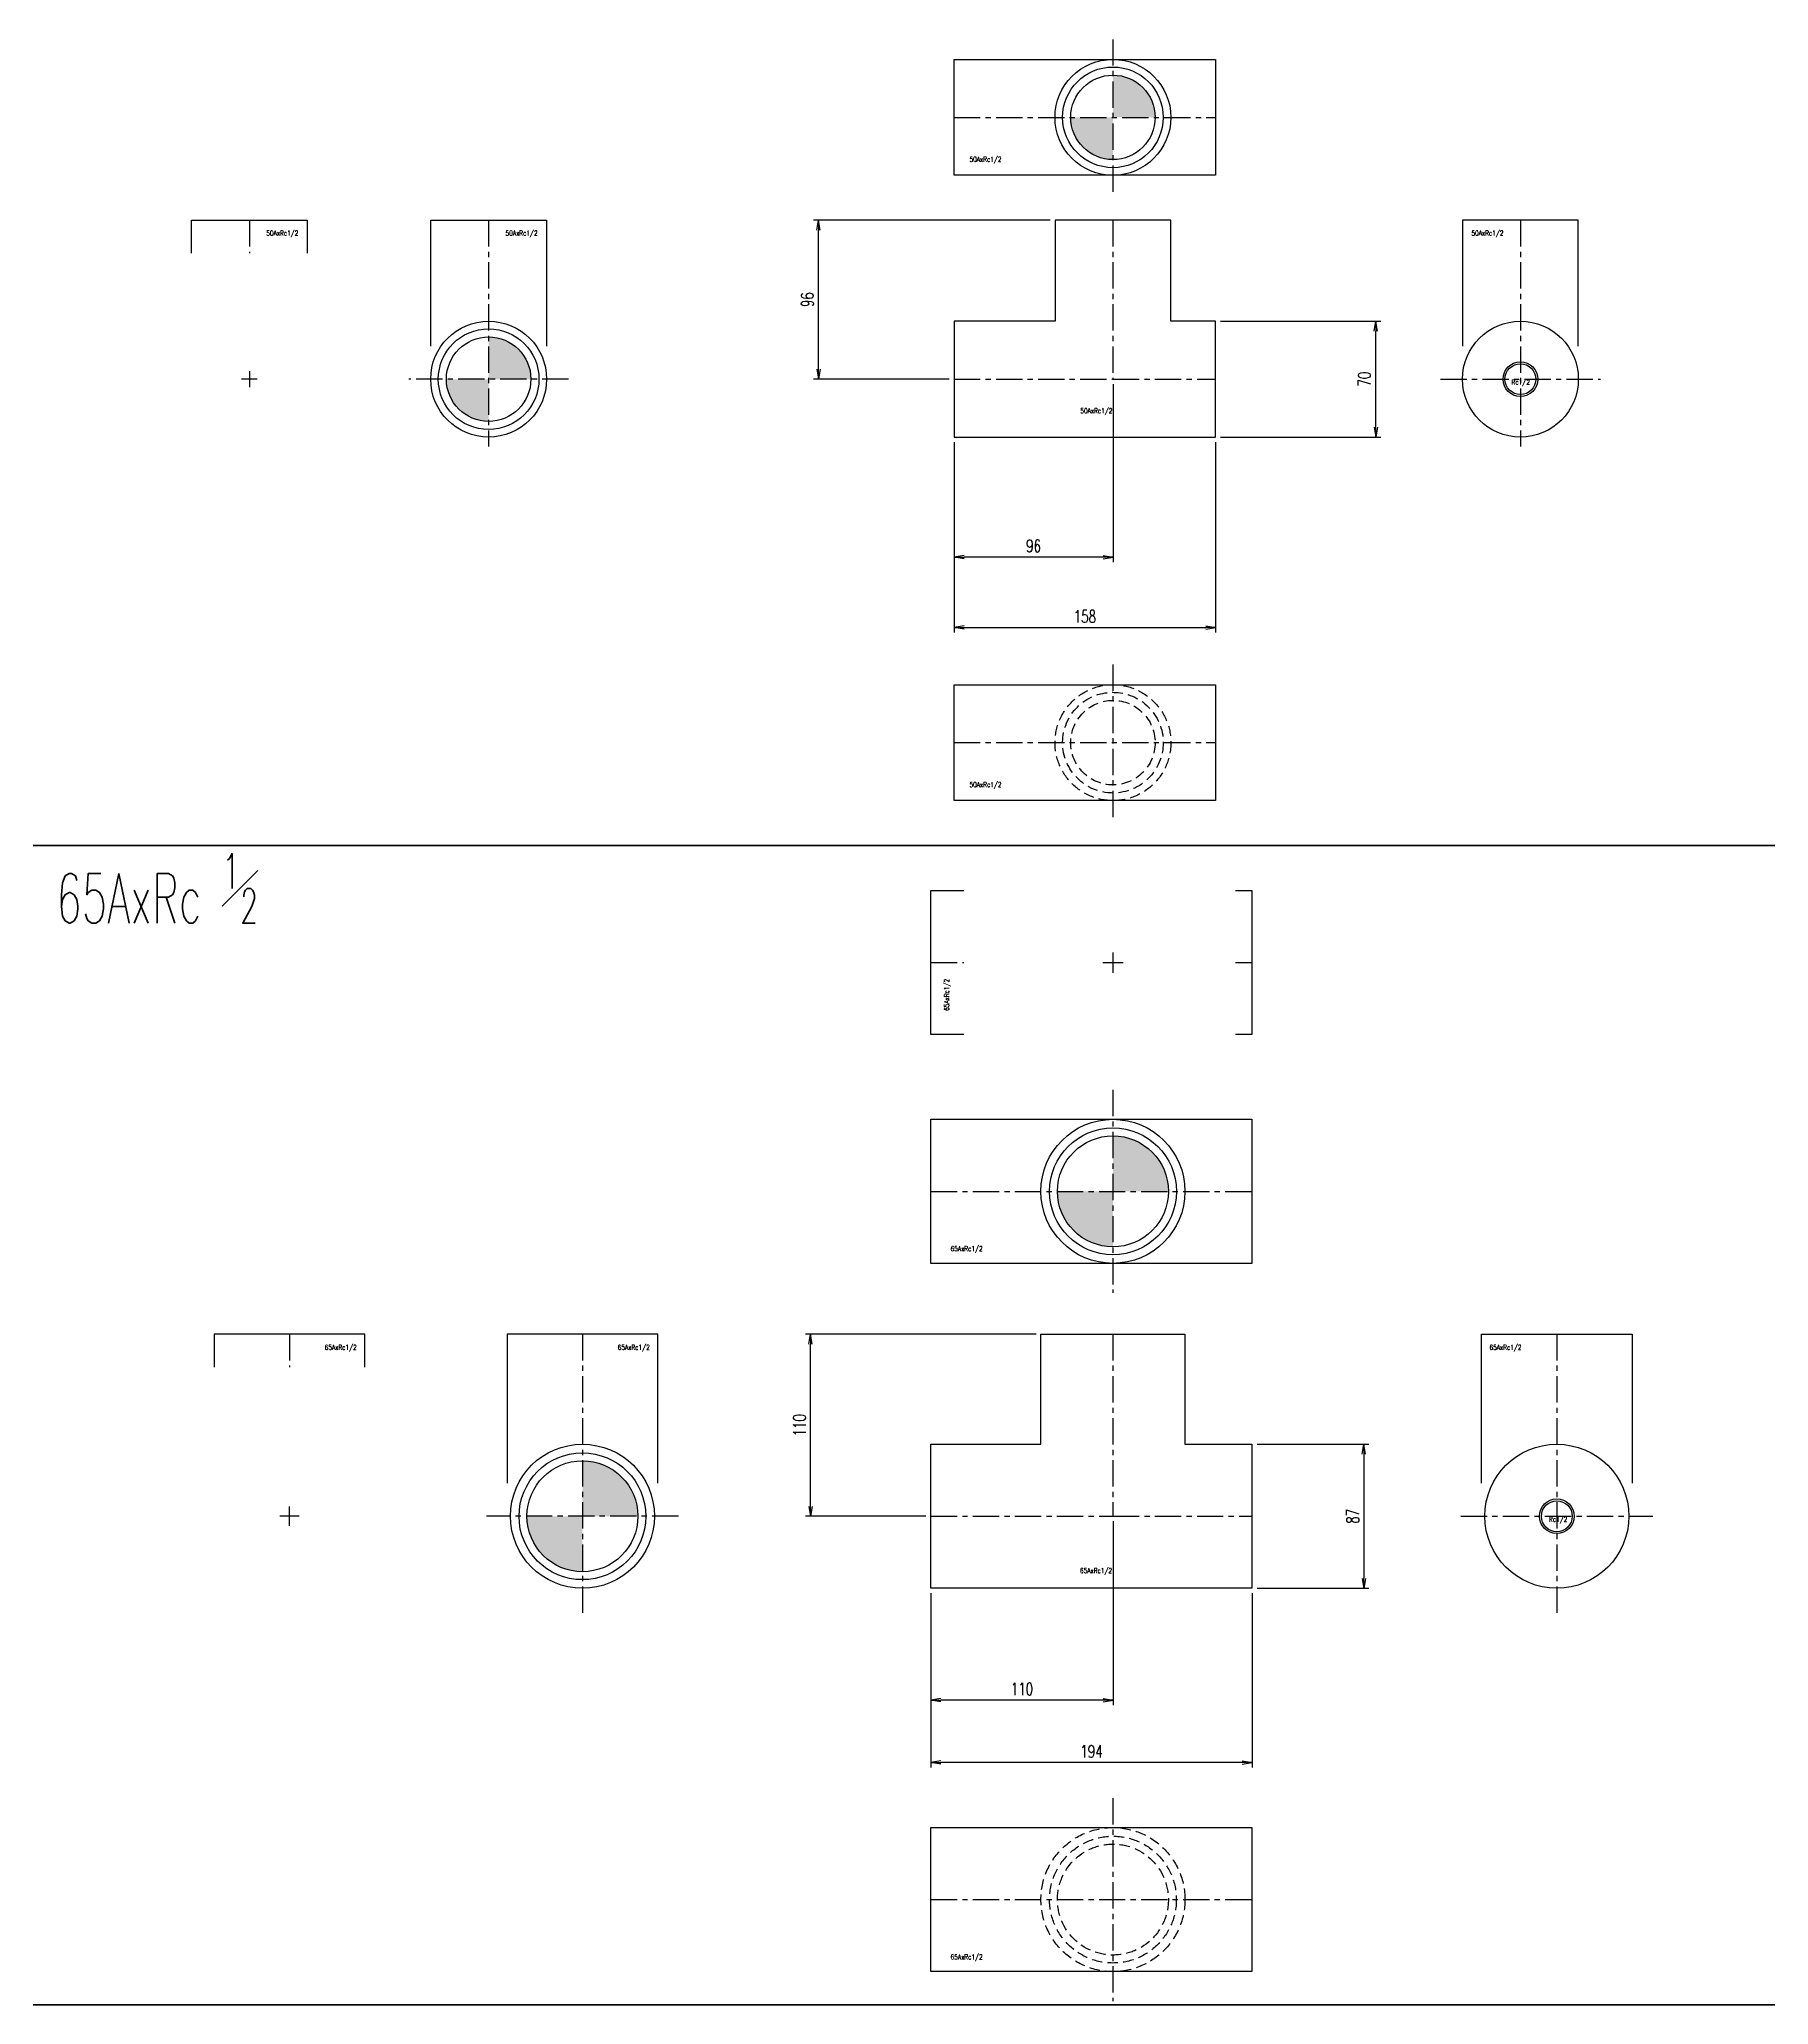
# Model space of a CAD drawing. Header units: millimetres. Extents: x 1711 to 90196, y -23291 to 8516.
# Drawn here: x 63878 to 64923, y -1752 to -566 of the extents above; entities that cross this region are included whole.
import ezdxf
from ezdxf.enums import TextEntityAlignment as Align

# ---------------------------------------------------------------- set-up
doc = ezdxf.new("R2010")
doc.units = ezdxf.units.MM
doc.header["$PDMODE"] = 35
doc.linetypes.add('CENTER', pattern=[50.8, 31.75, -6.35, 6.35, -6.35])
doc.linetypes.add('HIDDEN', pattern=[9.525, 6.35, -3.175])
doc.layers.add('line', color=153, linetype='Continuous', lineweight=50)
for name, color, linetype in [('寸法', 2, 'Continuous'), ('配管-CVP', 4, 'Continuous'), ('＃配管（PVC)', 21, 'Continuous')]:
    doc.layers.add(name, color=color, linetype=linetype)
doc.styles.add('kpk', font='romans.shx', dxfattribs={"width": 0.7, "bigfont": 'extfont2.shx'})
doc.styles.get("Standard").update_dxf_attribs({"font": 'romans.shx', "bigfont": 'extfont.shx'})
doc.dimstyles.new('KPK-3', dxfattribs={"dimscale": 3, "dimtxt": 2.5, "dimasz": 2, "dimexe": 1, "dimexo": 1, "dimgap": 1, "dimtad": 3, "dimdec": 1, "dimdsep": 46, "dimtxsty": 'kpk', "dimblk": 'OPEN', "dimcen": 2.5, "dimclrd": 2, "dimclre": 2, "dimclrt": 4, "dimadec": 1, "dimazin": 2, "dimtfac": 1, "dimtdec": 1, "dimtmove": 0, "dimatfit": 2, "dimldrblk": 'OPEN', "dimfxl": 0, "dimlwd": -1, "dimlwe": -1, "dimarcsym": 0})

# ---------------------------------------------------------------- blocks, each defined once
blk = doc.blocks.new('A$Cb0ec0105')
at = {"layer": 'line'}
for points in [[(0, -2660), (2414, -2660), (3514, -2660), (4614, -2660), (5714, -2660), (6814, -2660), (7914, -2660), (7974, -2660), (9074, -2660), (10174, -2660), (11274, -2660), (12374, -2660), (13681.8, -2660)], [(0, -3360), (2414, -3360), (3514, -3360), (4614, -3360), (5714, -3360), (6814, -3360), (7914, -3360), (7974, -3360), (9074, -3360), (10174, -3360), (11274, -3360), (12374, -3360), (13681.8, -3360)]]:
    blk.add_lwpolyline(points, dxfattribs=at)
at = {"layer": 'line', "insert": (10405.4, -2685.9), "char_height": 30, "attachment_point": 4}
blk.add_mtext('{\\W0.6;65AxRc \\H0.7x;\\S1#2;}', dxfattribs=at)
blk = doc.blocks.new('_Open')
at = {"color": 0, "linetype": 'ByBlock', "lineweight": -2}
for p, q in [((-1, 0.17), (0, 0)), ((-1, -0.17), (0, 0)), ((0, 0), (-1, 0))]:
    blk.add_line(p, q, dxfattribs=at)
blk = doc.blocks.new('*D2530')
at = {"layer": 'Defpoints', "color": 0, "transparency": 16777216}
for p in [(64348.8, -674.8), (64491.8, -674.8), (64430.8, -770.8)]:
    blk.add_point(p, dxfattribs=at)
at = {"layer": '寸法', "color": 2, "transparency": 16777216}
for p, q in [((64488.8, -674.8), (64345.8, -674.8)), ((64348.8, -764.8), (64348.8, -680.8)), ((64427.8, -770.8), (64345.8, -770.8))]:
    blk.add_line(p, q, dxfattribs=at)
at = {"layer": '寸法', "color": 2, "transparency": 16777216, "xscale": 6, "yscale": 6, "zscale": 6}
for p, rotation in [((64348.8, -674.8), 90), ((64348.8, -770.8), 270)]:
    blk.add_blockref('_Open', p, dxfattribs=dict(at, rotation=rotation))
at = {"layer": '寸法', "color": 4, "transparency": 16777216, "insert": (64342.1, -722.8), "char_height": 7.5, "attachment_point": 5, "rotation": 90, "style": 'kpk', "bg_fill": 3, "box_fill_scale": 1.1, "bg_fill_color": 256, "bg_fill_true_color": 13158600, "bg_fill_transparency": 0}
blk.add_mtext('96', dxfattribs=at)
blk = doc.blocks.new('*D2531')
at = {"layer": 'Defpoints', "color": 0, "transparency": 16777216}
for p in [(64588.8, -735.8), (64685.5, -735.8), (64588.8, -805.8)]:
    blk.add_point(p, dxfattribs=at)
at = {"layer": '寸法', "color": 2, "transparency": 16777216}
for p, q in [((64591.8, -735.8), (64688.5, -735.8)), ((64685.5, -799.8), (64685.5, -741.8)), ((64591.8, -805.8), (64688.5, -805.8))]:
    blk.add_line(p, q, dxfattribs=at)
at = {"layer": '寸法', "color": 2, "transparency": 16777216, "xscale": 6, "yscale": 6, "zscale": 6}
for p, rotation in [((64685.5, -735.8), 90), ((64685.5, -805.8), 270)]:
    blk.add_blockref('_Open', p, dxfattribs=dict(at, rotation=rotation))
at = {"layer": '寸法', "color": 4, "transparency": 16777216, "insert": (64678.7, -770.8), "char_height": 7.5, "attachment_point": 5, "rotation": 90, "style": 'kpk', "bg_fill": 3, "box_fill_scale": 1.1, "bg_fill_color": 256, "bg_fill_true_color": 13158600, "bg_fill_transparency": 0}
blk.add_mtext('70', dxfattribs=at)
blk = doc.blocks.new('*D2532')
at = {"layer": 'Defpoints', "color": 0, "transparency": 16777216}
for p in [(64430.8, -805.8), (64588.8, -805.8), (64588.8, -920.8)]:
    blk.add_point(p, dxfattribs=at)
at = {"layer": '寸法', "color": 2, "transparency": 16777216}
for p, q in [((64430.8, -808.8), (64430.8, -923.8)), ((64588.8, -808.8), (64588.8, -923.8)), ((64436.8, -920.8), (64582.8, -920.8))]:
    blk.add_line(p, q, dxfattribs=at)
at = {"layer": '寸法', "color": 2, "transparency": 16777216, "xscale": 6, "yscale": 6, "zscale": 6, "rotation": 180}
blk.add_blockref('_Open', (64430.8, -920.8), dxfattribs=at)
at = {"layer": '寸法', "color": 2, "transparency": 16777216, "xscale": 6, "yscale": 6, "zscale": 6}
blk.add_blockref('_Open', (64588.8, -920.8), dxfattribs=at)
at = {"layer": '寸法', "color": 4, "transparency": 16777216, "insert": (64509.8, -914.1), "char_height": 7.5, "attachment_point": 5, "style": 'kpk', "bg_fill": 3, "box_fill_scale": 1.1, "bg_fill_color": 256, "bg_fill_true_color": 13158600, "bg_fill_transparency": 0}
blk.add_mtext('158', dxfattribs=at)
blk = doc.blocks.new('*D2533')
at = {"layer": 'Defpoints', "color": 0, "transparency": 16777216}
for p in [(64526.8, -770.8), (64430.8, -805.8), (64430.8, -878.3)]:
    blk.add_point(p, dxfattribs=at)
at = {"layer": '寸法', "color": 2, "transparency": 16777216}
for p, q in [((64526.8, -773.8), (64526.8, -881.3)), ((64430.8, -808.8), (64430.8, -881.3)), ((64520.8, -878.3), (64436.8, -878.3))]:
    blk.add_line(p, q, dxfattribs=at)
at = {"layer": '寸法', "color": 2, "transparency": 16777216, "xscale": 6, "yscale": 6, "zscale": 6, "rotation": 180}
blk.add_blockref('_Open', (64430.8, -878.3), dxfattribs=at)
at = {"layer": '寸法', "color": 2, "transparency": 16777216, "xscale": 6, "yscale": 6, "zscale": 6}
blk.add_blockref('_Open', (64526.8, -878.3), dxfattribs=at)
at = {"layer": '寸法', "color": 4, "transparency": 16777216, "insert": (64478.8, -871.5), "char_height": 7.5, "attachment_point": 5, "style": 'kpk', "bg_fill": 3, "box_fill_scale": 1.1, "bg_fill_color": 256, "bg_fill_true_color": 13158600, "bg_fill_transparency": 0}
blk.add_mtext('96', dxfattribs=at)
blk = doc.blocks.new('*D2534')
at = {"layer": 'Defpoints', "color": 0, "transparency": 16777216}
for p in [(64344.1, -1347.5), (64483.3, -1347.5), (64416.8, -1457.5)]:
    blk.add_point(p, dxfattribs=at)
at = {"layer": '寸法', "color": 2, "transparency": 16777216}
for p, q in [((64480.3, -1347.5), (64341.1, -1347.5)), ((64344.1, -1451.5), (64344.1, -1353.5)), ((64413.8, -1457.5), (64341.1, -1457.5))]:
    blk.add_line(p, q, dxfattribs=at)
at = {"layer": '寸法', "color": 2, "transparency": 16777216, "xscale": 6, "yscale": 6, "zscale": 6}
for p, rotation in [((64344.1, -1347.5), 90), ((64344.1, -1457.5), 270)]:
    blk.add_blockref('_Open', p, dxfattribs=dict(at, rotation=rotation))
at = {"layer": '寸法', "color": 4, "transparency": 16777216, "insert": (64337.4, -1402.5), "char_height": 7.5, "attachment_point": 5, "rotation": 90, "style": 'kpk', "bg_fill": 3, "box_fill_scale": 1.1, "bg_fill_color": 256, "bg_fill_true_color": 13158600, "bg_fill_transparency": 0}
blk.add_mtext('110', dxfattribs=at)
blk = doc.blocks.new('*D2535')
at = {"layer": 'Defpoints', "color": 0, "transparency": 16777216}
for p in [(64526.8, -1457.5), (64416.8, -1501), (64416.8, -1568.6)]:
    blk.add_point(p, dxfattribs=at)
at = {"layer": '寸法', "color": 2, "transparency": 16777216}
for p, q in [((64526.8, -1460.5), (64526.8, -1571.6)), ((64416.8, -1504), (64416.8, -1571.6)), ((64520.8, -1568.6), (64422.8, -1568.6))]:
    blk.add_line(p, q, dxfattribs=at)
at = {"layer": '寸法', "color": 2, "transparency": 16777216, "xscale": 6, "yscale": 6, "zscale": 6, "rotation": 180}
blk.add_blockref('_Open', (64416.8, -1568.6), dxfattribs=at)
at = {"layer": '寸法', "color": 2, "transparency": 16777216, "xscale": 6, "yscale": 6, "zscale": 6}
blk.add_blockref('_Open', (64526.8, -1568.6), dxfattribs=at)
at = {"layer": '寸法', "color": 4, "transparency": 16777216, "insert": (64471.8, -1561.8), "char_height": 7.5, "attachment_point": 5, "style": 'kpk', "bg_fill": 3, "box_fill_scale": 1.1, "bg_fill_color": 256, "bg_fill_true_color": 13158600, "bg_fill_transparency": 0}
blk.add_mtext('110', dxfattribs=at)
blk = doc.blocks.new('*D2536')
at = {"layer": 'Defpoints', "color": 0, "transparency": 16777216}
for p in [(64416.8, -1501), (64610.8, -1501), (64416.8, -1606.2)]:
    blk.add_point(p, dxfattribs=at)
at = {"layer": '寸法', "color": 2, "transparency": 16777216}
for p, q in [((64416.8, -1504), (64416.8, -1609.2)), ((64610.8, -1504), (64610.8, -1609.2)), ((64604.8, -1606.2), (64422.8, -1606.2))]:
    blk.add_line(p, q, dxfattribs=at)
at = {"layer": '寸法', "color": 2, "transparency": 16777216, "xscale": 6, "yscale": 6, "zscale": 6, "rotation": 180}
blk.add_blockref('_Open', (64416.8, -1606.2), dxfattribs=at)
at = {"layer": '寸法', "color": 2, "transparency": 16777216, "xscale": 6, "yscale": 6, "zscale": 6}
blk.add_blockref('_Open', (64610.8, -1606.2), dxfattribs=at)
at = {"layer": '寸法', "color": 4, "transparency": 16777216, "insert": (64513.8, -1599.5), "char_height": 7.5, "attachment_point": 5, "style": 'kpk', "bg_fill": 3, "box_fill_scale": 1.1, "bg_fill_color": 256, "bg_fill_true_color": 13158600, "bg_fill_transparency": 0}
blk.add_mtext('194', dxfattribs=at)
blk = doc.blocks.new('*D2537')
at = {"layer": 'Defpoints', "color": 0, "transparency": 16777216}
for p in [(64610.8, -1414), (64610.8, -1501), (64678.4, -1501)]:
    blk.add_point(p, dxfattribs=at)
at = {"layer": '寸法', "color": 2, "transparency": 16777216}
for p, q in [((64613.8, -1414), (64681.4, -1414)), ((64678.4, -1420), (64678.4, -1495)), ((64613.8, -1501), (64681.4, -1501))]:
    blk.add_line(p, q, dxfattribs=at)
at = {"layer": '寸法', "color": 2, "transparency": 16777216, "xscale": 6, "yscale": 6, "zscale": 6}
for p, rotation in [((64678.4, -1414), 90), ((64678.4, -1501), 270)]:
    blk.add_blockref('_Open', p, dxfattribs=dict(at, rotation=rotation))
at = {"layer": '寸法', "color": 4, "transparency": 16777216, "insert": (64671.6, -1457.5), "char_height": 7.5, "attachment_point": 5, "rotation": 90, "style": 'kpk', "bg_fill": 3, "box_fill_scale": 1.1, "bg_fill_color": 256, "bg_fill_true_color": 13158600, "bg_fill_transparency": 0}
blk.add_mtext('87', dxfattribs=at)
blk = doc.blocks.new('50AxRc1／2-ねじ付BT『L型』-上面')
at = {"layer": '＃配管（PVC)', "linetype": 'ByBlock'}
h = blk.add_hatch(color=252, dxfattribs=at)
h.dxf.hatch_style = 1
h.paths.add_polyline_path([(0, 0), (25.5, 0, 0.414214), (0, 25.5)])
h.paths.add_polyline_path([(0, 0), (-25.5, 0, 0.414214), (0, -25.5)])
at = {"layer": '＃配管（PVC)', "color": 2, "linetype": 'CENTER', "ltscale": 0.5}
for p, q in [((0, 47.1), (0, -47.1)), ((-96, 0), (62, 0))]:
    blk.add_line(p, q, dxfattribs=at)
at = {"layer": '＃配管（PVC)', "color": 0, "linetype": 'ByBlock'}
blk.add_lwpolyline([(62, 35), (62, -35), (-96, -35), (-96, 35)], close=True, dxfattribs=at)
for radius in [35, 30.4, 25.5]:
    blk.add_circle((0, 0), radius, dxfattribs=at)
at = {"layer": 'Defpoints', "color": 6, "style": 'kpk', "width": 0.7}
blk.add_text('50AxRc1/2', height=3, dxfattribs=at).set_placement((-77, -23.8), align=Align.TOP_CENTER)
blk = doc.blocks.new('50AxRc1／2-ねじ付BT『L型』-正面')
at = {"layer": '＃配管（PVC)', "color": 2, "linetype": 'CENTER', "ltscale": 0.5}
for p, q in [((0, 96), (0, 0)), ((-96, 0), (0, 0)), ((0, 0), (62, 0))]:
    blk.add_line(p, q, dxfattribs=at)
at = {"layer": '＃配管（PVC)', "color": 0, "linetype": 'ByBlock'}
blk.add_lwpolyline([(-35, 96), (-35, 35), (-96, 35), (-96, -35), (62, -35), (62, 35), (35, 35), (35, 96)], close=True, dxfattribs=at)
at = {"layer": 'Defpoints', "color": 6, "style": 'kpk', "width": 0.7}
blk.add_text('50AxRc1/2', height=3, dxfattribs=at).set_placement((-10, -17.6), align=Align.TOP_CENTER)
blk = doc.blocks.new('50AxRc1／2-ねじ付BT『L型』-下面')
at = {"layer": '＃配管（PVC)', "color": 2, "linetype": 'CENTER', "ltscale": 0.5}
for p, q in [((0, 47.1), (0, -47.1)), ((-96, 0), (62, 0))]:
    blk.add_line(p, q, dxfattribs=at)
at = {"layer": '＃配管（PVC)', "color": 0, "linetype": 'ByBlock'}
blk.add_lwpolyline([(62, 35), (62, -35), (-96, -35), (-96, 35)], close=True, dxfattribs=at)
at = {"layer": '＃配管（PVC)', "color": 252, "linetype": 'HIDDEN'}
for radius in [35, 30.4, 25.5]:
    blk.add_circle((0, 0), radius, dxfattribs=at)
at = {"layer": 'Defpoints', "color": 6, "style": 'kpk', "width": 0.7}
blk.add_text('50AxRc1/2', height=3, dxfattribs=at).set_placement((-77, -23.8), align=Align.TOP_CENTER)
blk = doc.blocks.new('50AxRc1／2-ねじ付BT『L型』-側面(50A)')
at = {"layer": '＃配管（PVC)', "linetype": 'ByBlock'}
h = blk.add_hatch(color=252, dxfattribs=at)
h.dxf.hatch_style = 1
h.paths.add_polyline_path([(0, 25.5), (0, 0), (25.5, 0, 0.414214)])
h.paths.add_polyline_path([(0, 0), (-25.5, 0, 0.414214), (0, -25.5)])
at = {"layer": '＃配管（PVC)', "color": 2, "linetype": 'CENTER', "ltscale": 0.5}
for p, q in [((0, 96), (0, -40.6)), ((48.3, 0), (-48.3, 0))]:
    blk.add_line(p, q, dxfattribs=at)
at = {"layer": '＃配管（PVC)', "color": 0, "linetype": 'ByBlock'}
blk.add_lwpolyline([(-35, 20), (-35, 96), (35, 96), (35, 20)], dxfattribs=at)
for radius in [35, 30.4, 25.5]:
    blk.add_circle((0, 0), radius, dxfattribs=at)
at = {"layer": 'Defpoints', "color": 6, "style": 'kpk', "width": 0.7}
blk.add_text('50AxRc1/2', height=3, dxfattribs=at).set_placement((19.9, 89.7), align=Align.TOP_CENTER)
blk = doc.blocks.new('50AxRc1／2-ねじ付BT『L型』-半(側面)')
at = {"layer": '＃配管（PVC)', "color": 2, "linetype": 'CENTER', "ltscale": 0.5}
for p, q in [((0, 96), (0, 76)), ((4.8, 0), (-4.8, 0)), ((0, 4.8), (0, -4.8))]:
    blk.add_line(p, q, dxfattribs=at)
at = {"layer": '＃配管（PVC)', "color": 0, "linetype": 'ByBlock'}
blk.add_lwpolyline([(-35, 76), (-35, 96), (35, 96), (35, 76)], dxfattribs=at)
at = {"layer": 'Defpoints', "color": 6, "style": 'kpk', "width": 0.7}
blk.add_text('50AxRc1/2', height=3, dxfattribs=at).set_placement((19.9, 89.7), align=Align.TOP_CENTER)
blk = doc.blocks.new('50AxRc1／2-ねじ付BT『L型』-側面(Rc1／2)')
at = {"layer": '＃配管（PVC)', "color": 2, "linetype": 'CENTER', "ltscale": 0.5}
for p, q in [((0, 96), (0, -40.6)), ((-48.3, 0), (48.3, 0))]:
    blk.add_line(p, q, dxfattribs=at)
at = {"layer": '＃配管（PVC)', "color": 0, "linetype": 'ByBlock'}
blk.add_lwpolyline([(35, 20), (35, 96), (-35, 96), (-35, 20)], dxfattribs=at)
for radius in [35, 9.32]:
    blk.add_circle((0, 0), radius, dxfattribs=at)
at = {"layer": '＃配管（PVC)', "color": 42, "linetype": 'ByBlock'}
blk.add_circle((0, 0), 10.5, dxfattribs=at)
at = {"layer": 'Defpoints', "color": 6, "style": 'kpk', "width": 0.7}
for s, p in [('50AxRc1/2', (-19.9, 89.7)), ('Rc1/2 ', (1.1, -0.3))]:
    blk.add_text(s, height=3, dxfattribs=at).set_placement(p, align=Align.TOP_CENTER)
blk = doc.blocks.new('65AxRc1／2-ねじ付BT『L型』-上面')
at = {"layer": '＃配管（PVC)', "linetype": 'ByBlock'}
h = blk.add_hatch(color=252, dxfattribs=at)
h.dxf.hatch_style = 1
h.paths.add_polyline_path([(0, 0), (33.5, 0, 0.414214), (0, 33.5)])
h.paths.add_polyline_path([(-33.5, 0, 0.414214), (0, -33.5), (0, 0)])
at = {"layer": '＃配管（PVC)', "color": 2, "linetype": 'CENTER', "ltscale": 0.5}
for p, q in [((0, 61.3), (0, -61.3)), ((-110, 0), (84, 0))]:
    blk.add_line(p, q, dxfattribs=at)
at = {"layer": '＃配管（PVC)', "color": 0, "linetype": 'ByBlock'}
blk.add_lwpolyline([(84, -43.5), (-110, -43.5), (-110, 43.5), (84, 43.5)], close=True, dxfattribs=at)
for radius in [43.5, 38.3, 33.5]:
    blk.add_circle((0, 0), radius, dxfattribs=at)
at = {"layer": 'Defpoints', "color": 6, "style": 'kpk', "width": 0.7}
blk.add_text('65AxRc1/2', height=3, dxfattribs=at).set_placement((-88.4, -33.1), align=Align.TOP_CENTER)
blk = doc.blocks.new('65AxRc1／2-ねじ付BT『L型』-正面')
at = {"layer": '＃配管（PVC)', "color": 2, "linetype": 'CENTER', "ltscale": 0.5}
for p, q in [((0, 110), (0, 0)), ((-110, 0), (0, 0)), ((0, 0), (84, 0))]:
    blk.add_line(p, q, dxfattribs=at)
at = {"layer": '＃配管（PVC)', "color": 0, "linetype": 'ByBlock'}
blk.add_lwpolyline([(-110, -43.5), (-110, 43.5), (-43.5, 43.5), (-43.5, 110), (43.5, 110), (43.5, 43.5), (84, 43.5), (84, -43.5)], close=True, dxfattribs=at)
at = {"layer": 'Defpoints', "color": 6, "style": 'kpk', "width": 0.7}
blk.add_text('65AxRc1/2', height=3, dxfattribs=at).set_placement((-10.2, -31.3), align=Align.TOP_CENTER)
blk = doc.blocks.new('65AxRc1／2-ねじ付BT『L型』-下面')
at = {"layer": '＃配管（PVC)', "color": 2, "linetype": 'CENTER', "ltscale": 0.5}
for p, q in [((0, 61.3), (0, -61.3)), ((-110, 0), (84, 0))]:
    blk.add_line(p, q, dxfattribs=at)
at = {"layer": '＃配管（PVC)', "color": 0, "linetype": 'ByBlock'}
blk.add_lwpolyline([(84, -43.5), (-110, -43.5), (-110, 43.5), (84, 43.5)], close=True, dxfattribs=at)
at = {"layer": '＃配管（PVC)', "color": 252, "linetype": 'HIDDEN'}
for radius in [43.5, 38.3, 33.5]:
    blk.add_circle((0, 0), radius, dxfattribs=at)
at = {"layer": 'Defpoints', "color": 6, "style": 'kpk', "width": 0.7}
blk.add_text('65AxRc1/2', height=3, dxfattribs=at).set_placement((-88.4, -33.1), align=Align.TOP_CENTER)
blk = doc.blocks.new('65AxRc1／2-ねじ付BT『L型』-側面(65A)')
at = {"layer": '＃配管（PVC)', "linetype": 'ByBlock'}
h = blk.add_hatch(color=252, dxfattribs=at)
h.dxf.hatch_style = 1
h.paths.add_polyline_path([(0, 33.5), (0, 0), (33.5, 0, 0.414214)])
h.paths.add_polyline_path([(0, 0), (-33.5, 0, 0.414214), (0, -33.5)])
at = {"layer": '＃配管（PVC)', "color": 2, "linetype": 'CENTER', "ltscale": 0.5}
for p, q in [((0, 110), (0, -60.1)), ((58, 0), (-58, 0))]:
    blk.add_line(p, q, dxfattribs=at)
at = {"layer": '＃配管（PVC)', "color": 0, "linetype": 'ByBlock'}
blk.add_lwpolyline([(45.5, 20), (45.5, 110), (-45.5, 110), (-45.5, 20)], dxfattribs=at)
for radius in [43.5, 38.3, 33.5]:
    blk.add_circle((0, 0), radius, dxfattribs=at)
at = {"layer": 'Defpoints', "color": 6, "style": 'kpk', "width": 0.7}
blk.add_text('65AxRc1/2', height=3, dxfattribs=at).set_placement((31, 103.5), align=Align.TOP_CENTER)
blk = doc.blocks.new('65AxRc1／2-ねじ付BT『L型』-半(側面)')
at = {"layer": '＃配管（PVC)', "color": 2, "linetype": 'CENTER', "ltscale": 0.5}
for p, q in [((0, 110), (0, 90)), ((5.8, 0), (-5.8, 0)), ((0, -5.8), (0, 5.8))]:
    blk.add_line(p, q, dxfattribs=at)
at = {"layer": '＃配管（PVC)', "color": 0, "linetype": 'ByBlock'}
blk.add_lwpolyline([(45.5, 90), (45.5, 110), (-45.5, 110), (-45.5, 90)], dxfattribs=at)
at = {"layer": 'Defpoints', "color": 6, "style": 'kpk', "width": 0.7}
blk.add_text('65AxRc1/2', height=3, dxfattribs=at).set_placement((31, 103.5), align=Align.TOP_CENTER)
blk = doc.blocks.new('65AxRc1／2-ねじ付BT『L型』-半(上下)')
at = {"layer": '＃配管（PVC)', "color": 2, "linetype": 'CENTER', "ltscale": 0.5}
for p, q in [((-6.1, 0), (6.1, 0)), ((0, 6.1), (0, -6.1)), ((74, 0), (84, 0)), ((-110, 0), (-90, 0))]:
    blk.add_line(p, q, dxfattribs=at)
at = {"layer": '＃配管（PVC)', "color": 0, "linetype": 'ByBlock'}
for points in [[(-90, -43.5), (-110, -43.5), (-110, 43.5), (-90, 43.5)], [(74, 43.5), (84, 43.5), (84, -43.5), (74, -43.5)]]:
    blk.add_lwpolyline(points, dxfattribs=at)
at = {"layer": 'Defpoints', "color": 6, "style": 'kpk', "width": 0.7}
blk.add_text('65AxRc1/2', height=3, rotation=90, dxfattribs=at).set_placement((-102, -19.5), align=Align.TOP_CENTER)
blk = doc.blocks.new('65AxRc1／2-ねじ付BT『L型』-側面(Rc1／2)')
at = {"layer": '＃配管（PVC)', "color": 2, "linetype": 'CENTER', "ltscale": 0.5}
for p, q in [((0, 110), (0, -60.1)), ((-58, 0), (58, 0))]:
    blk.add_line(p, q, dxfattribs=at)
at = {"layer": '＃配管（PVC)', "color": 0, "linetype": 'ByBlock'}
blk.add_lwpolyline([(-45.5, 20), (-45.5, 110), (45.5, 110), (45.5, 20)], dxfattribs=at)
for radius in [43.5, 9.32]:
    blk.add_circle((0, 0), radius, dxfattribs=at)
at = {"layer": '＃配管（PVC)', "color": 42, "linetype": 'ByBlock'}
blk.add_circle((0, 0), 10.5, dxfattribs=at)
at = {"layer": 'Defpoints', "color": 6, "style": 'kpk', "width": 0.7}
for s, p in [('65AxRc1/2', (-31, 103.5)), ('Rc1/2 ', (1.7, -0.3))]:
    blk.add_text(s, height=3, dxfattribs=at).set_placement(p, align=Align.TOP_CENTER)

msp = doc.modelspace()

# ---------------------------------------------------------------- block references
at = {"layer": 'line'}
msp.add_blockref('A$Cb0ec0105', (53482.959, 1607.5677), dxfattribs=at)
at = {"layer": '配管-CVP', "linetype": 'ByBlock'}
for name, p in [('50AxRc1／2-ねじ付BT『L型』-上面', (64526.7532, -612.7022)), ('50AxRc1／2-ねじ付BT『L型』-半(側面)', (64005.0418, -770.8162)), ('50AxRc1／2-ねじ付BT『L型』-側面(50A)', (64149.5967, -770.8162)), ('50AxRc1／2-ねじ付BT『L型』-側面(Rc1／2)', (64772.9096, -770.8162)), ('50AxRc1／2-ねじ付BT『L型』-下面', (64526.7532, -990.3162)), ('65AxRc1／2-ねじ付BT『L型』-半(上下)', (64526.7532, -1123.1209)), ('65AxRc1／2-ねじ付BT『L型』-上面', (64526.7532, -1261.2619)), ('65AxRc1／2-ねじ付BT『L型』-半(側面)', (64029.227, -1457.4678)), ('65AxRc1／2-ねじ付BT『L型』-側面(65A)', (64206.2563, -1457.4678)), ('65AxRc1／2-ねじ付BT『L型』-側面(Rc1／2)', (64794.9096, -1457.4678)), ('65AxRc1／2-ねじ付BT『L型』-下面', (64526.7532, -1688.9632))]:
    msp.add_blockref(name, p, dxfattribs=at)

# ---------------------------------------------------------------- next in the draw order: dimensions: what is measured, and where the dimension line sits
at = {"layer": '寸法'}
for base, p1, p2, picture, middle in [((64348.8227, -674.8162), (64430.7532, -770.8162), (64491.7532, -674.8162), '*D2530', (64342.0727, -722.8162)), ((64685.4975, -735.8162), (64588.7532, -805.8162), (64588.7532, -735.8162), '*D2531', (64678.7475, -770.8162)), ((64344.1317, -1347.4678), (64416.7532, -1457.4678), (64483.2532, -1347.4678), '*D2534', (64337.3817, -1402.4678))]:
    dim = msp.add_linear_dim(base=base, p1=p1, p2=p2, angle=90, dimstyle='KPK-3', dxfattribs=at)
    dim.commit()
    dim.dimension.update_dxf_attribs({"geometry": picture, "text_midpoint": middle})

# ---------------------------------------------------------------- next in the draw order: dimensions: what is measured, and where the dimension line sits
for base, p1, p2, picture, middle in [((64588.7532, -920.8455), (64430.7532, -805.8162), (64588.7532, -805.8162), '*D2532', (64509.7532, -914.0955)), ((64416.7532, -1568.5801), (64526.7532, -1457.4678), (64416.7532, -1500.9678), '*D2535', (64471.7532, -1561.8301))]:
    dim = msp.add_linear_dim(base=base, p1=p1, p2=p2, dimstyle='KPK-3', dxfattribs=at)
    dim.commit()
    dim.dimension.update_dxf_attribs({"geometry": picture, "text_midpoint": middle})

# ---------------------------------------------------------------- next in the draw order: dimensions: what is measured, and where the dimension line sits
for base, p1, p2, picture, middle in [((64430.7532, -878.2572), (64526.7532, -770.8162), (64430.7532, -805.8162), '*D2533', (64478.7532, -871.5072)), ((64416.7532, -1606.2081), (64610.7532, -1500.9678), (64416.7532, -1500.9678), '*D2536', (64513.7532, -1599.4581))]:
    dim = msp.add_linear_dim(base=base, p1=p1, p2=p2, dimstyle='KPK-3', dxfattribs=at)
    dim.commit()
    dim.dimension.update_dxf_attribs({"geometry": picture, "text_midpoint": middle})

# ---------------------------------------------------------------- next in the draw order: block references
at = {"layer": '配管-CVP', "linetype": 'ByBlock'}
msp.add_blockref('50AxRc1／2-ねじ付BT『L型』-正面', (64526.7532, -770.8162), dxfattribs=at)

# ---------------------------------------------------------------- next in the draw order: dimensions: what is measured, and where the dimension line sits
at = {"layer": '寸法'}
dim = msp.add_linear_dim(base=(64678.3557, -1500.9678), p1=(64610.7532, -1413.9678), p2=(64610.7532, -1500.9678), angle=90, dimstyle='KPK-3', dxfattribs=at)
dim.commit()
dim.dimension.update_dxf_attribs({"geometry": '*D2537', "text_midpoint": (64671.6057, -1457.4678)})

# ---------------------------------------------------------------- next in the draw order: block references
at = {"layer": '配管-CVP', "linetype": 'ByBlock'}
msp.add_blockref('65AxRc1／2-ねじ付BT『L型』-正面', (64526.7532, -1457.4678), dxfattribs=at)

doc.saveas('drawing.dxf')
